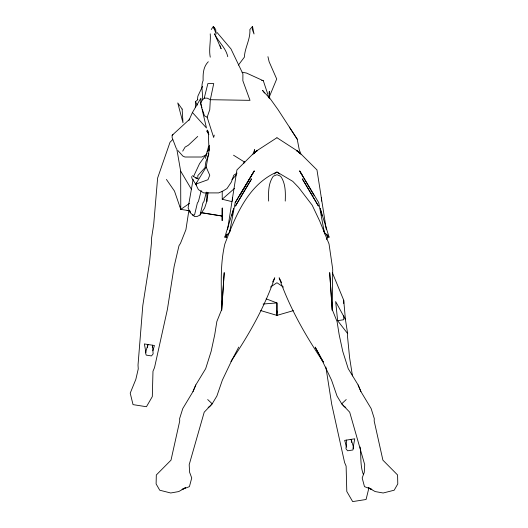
<?xml version="1.0" encoding="UTF-8"?>
<svg xmlns="http://www.w3.org/2000/svg" width="528" height="528" viewBox="0 0 528 528"><rect width="100%" height="100%" fill="white"/><g stroke="black" fill="none" stroke-linecap="round" stroke-linejoin="round"><path stroke-width="0.79" d="M231.752 201.584L222.222 199.241L222.222 191.195M332.31 310.345L332.713 269.207L329.03 243.943L319.658 220.935L312.173 205.174L298.584 187.42L292.756 181.348L277.068 172.055L279.668 174.022M206.897 192.199L206.758 201.59L204.673 207.926L200.059 215.028L196.997 216.546L194.522 216.546L190.179 212.718L188.12 207.926L193.109 179.408M276.982 313.157L276.883 310.926M189.816 119.064L172.154 135.274L172.108 137.544L176.2 148.269M201.914 107.844L200.699 103.323L200.858 98.195L192.436 112.517L206.468 127.987L200.699 103.323C204.983 96.327 199.802 87.879 203.128 80.48C202.943 73.702 203.221 66.865 208.296 61.736M232.472 201.082L232.551 197.789L236.94 169.917L252.496 154.42L257.519 150.328L256.45 151.576M332.356 272.692L343.728 300.267L345.418 319.46L347.642 333.597L347.503 336.316L349.582 357.548L352.466 375.923M237.052 173.072L233.759 175.243L231.389 181.995L227 188.555L222.75 191.156L218.645 192.905L203.669 192.905L198.376 189.578L195.723 184.153L206.184 167.072L209.015 150.856L209.332 145.286M221.707 310.345L224.215 272.6L221.714 309.415L216.85 321.512L214.718 334.798L211.134 351.397L205.676 368.676L195.802 384.938L192.977 391.604L182.761 408.586L179.619 418.579L179.725 420.988L171.006 460.159L156.314 474.982L156.116 483.925L159.733 490.215L170.722 492.994L178.741 491.561L185.645 487.661M346.559 440.081L345.979 448.767L347.642 450.8L352.895 449.975L353.608 447.572L351.14 439.362L351.655 442.398M252.496 26.4L252.292 29.403L254.034 33.977L252.496 26.4L249.876 29.535C250.529 39.277 244.807 47.599 244.372 57.169L238.412 65.076M190.179 212.718L190.318 211.101M152.321 347.53L152.546 345.22L153.127 353.899L151.463 355.931L146.21 355.113L145.497 352.704L147.965 344.5L147.451 347.53M254.483 151.186L254.674 149.576L252.985 154.163M208.435 146.876L205.399 158.393M269.009 93.588L269.339 91.291L269.742 98.696M208.105 192.647L206.758 201.59L206.705 199.987M231.898 215.563L233.673 208.547L224.816 237.131L226.36 237.376L226.868 234.142M227.627 229.297L232.551 197.789M352.968 448.424L354.75 438.801L344.665 440.385L346.645 447.11M224.816 237.131L229.581 232.327L235.165 202.679L254.225 170.98L239.765 195.565M200.059 215.028L202.917 202.963L203.96 201.485L206.336 192.179M214.249 135.095L213.668 137.471L207.154 117.216L209.768 109.639L210.335 99.7L213.728 83.563L207.874 83.563L204.237 98.149L202.29 100.115M368.887 488.004L366.076 499.495L352.664 501.6L346.797 491.476L346.117 466.079L344.599 462.548L331.716 404.276L325.862 367.006M226.36 237.376L227.152 234.26M201.201 190.628L198.429 201.485L197.386 202.963L194.528 215.028L192.377 215.028M229.581 232.327L230.452 229.198M152.902 350.75L154.44 345.517L144.355 343.933L145.992 352.757M208.943 153.826L205.861 161.951L205.036 167.633L197.828 175.6L197.828 178.754M269.669 96.004L276.698 79.002L269.128 61.736L267.94 56.674M192.977 391.604L195.802 384.938M254.483 153.325L255.13 151.859L276.883 137.762M188.793 120.674L192.436 112.517M193.67 176.213L199.525 163.7L207.134 153.12M243.527 163.614L244.484 161.568M202.534 86.315L197.861 96.169L197.465 99.634L197.861 99.634L195.485 101.713L195.334 107.653M231.865 360.188L222.341 380.18L216.883 396.04L212.197 403.801L209.497 406.732L208.105 407.332M326.469 239.494L327.545 237.376L327.162 234.953M272.626 281.965L274.751 277.801C264.317 307.791 248.629 335.234 230.947 361.449M231.884 360.155L238.742 347.087M182.708 151.153L185.09 147.101L188.252 145.292L197.723 136.442M254.225 170.98L235.165 202.679M211.253 29.535L213.338 26.4L215.681 29.403L216.15 33.977L213.338 26.4L214.414 29.489M253.612 153.773L255.13 151.859L257.519 150.328M196.792 182.945L195.723 184.153L196.621 185.236M231.944 179.738L236.306 174.834M172.663 139.597L170.016 142.263L157.615 178.055L153.688 224.591L151.463 238.729L151.602 241.448L149.523 262.68L142.798 305.547L138.019 365.092L138.263 368.9L135.841 379.348L130.218 393.142L133.03 404.626L146.441 406.732L152.308 396.607L152.988 371.21L154.506 367.679L167.396 309.415L174.121 266.541L178.979 245.744L180.503 243.289L185.922 229.654L188.846 210.652L180.774 209.385L174.471 191.07L166.426 179.441M207.101 151.305L209.279 149.239M346.216 399.544L341.708 403.801L344.401 406.732L345.8 407.332M172.154 135.274L172.946 134.534M222.222 199.241L234.472 188.437M274.237 174.022L276.837 172.055C247.843 184.727 235.382 216.341 224.875 243.943C219.648 265.815 221.628 288.13 221.595 310.345M180.226 206.224L180.774 209.385L189.453 203.425M270.455 287.074L276.949 282.737L283.45 287.074M185.605 487.608L182.048 489.436L189.42 486.638L191.73 477.965L189.625 472.336L189.189 464.706L204.204 412.196L212.197 403.801L207.689 399.544M206.567 154.763L201.736 157.014L184.925 157.014L182.813 156.031L177.936 150.579M293.304 310.655L276.949 315.388L260.687 310.57M207.154 117.216L204.481 115.83L202.316 109.349M322.007 215.563L320.232 208.547L329.089 237.131L327.545 237.376L326.753 234.26M345.418 319.46L335.656 301.534L337.643 320.681L343.754 319.717L343.748 315.665M263.102 304.009L277.015 302.933L276.949 315.388L276.883 302.933L266.158 298.828M204.237 98.149L207.181 98.149L210.335 99.7L250.015 100.346L242.854 80.738L242.906 73.834L230.987 48.939L217.087 32.512M197.294 178.754L195.281 177.52L197.921 178.754M189.506 210.771L187.117 210.382L189.552 210.778M200.68 212.573L222.222 216.058L200.937 212.626M242.108 72.25L246.424 73.022L263.307 80.738L269.082 98.083M261.703 80.342L263.307 80.738M368.3 487.608L371.857 489.436L364.485 486.638L362.175 477.965L364.28 472.336L364.716 464.706L349.701 412.196L341.708 403.801L337.022 396.04L331.564 380.18L322.04 360.188L315.157 347.087L323.393 362.056L322.04 360.188M368.254 487.661L375.157 491.561L383.183 492.994L394.172 490.215L397.782 483.925L397.584 474.982L382.899 460.159L374.18 420.988L374.286 418.579L371.144 408.586L360.928 391.604L358.103 384.938L348.229 368.676L342.764 351.397L339.187 334.798L337.055 321.512L332.191 309.415L329.69 272.6L332.198 310.345M192.377 175.745L196.073 178.002M233.528 155.212L243.758 161.581L244.82 162.829M297.455 151.576L296.38 150.328L298.775 151.859L300.293 153.773M277.022 137.762L298.775 151.859L299.422 153.325M296.38 150.328L301.402 154.42L316.965 169.917L326.278 229.297M329.089 237.131L324.324 232.327L323.453 229.198M207.814 131.954L206.771 130.852L208.857 134.64L207.491 130.086L208.369 133.551L209.015 150.856M337.643 320.681L347.642 333.597M264.528 93.06L262.594 90.407L270.798 99.535L278.058 109.685L297.218 139.174L299.231 149.576L300.92 154.163M289.351 127.09L297.218 139.174M314.14 195.565L299.68 170.98L318.74 202.679L324.641 233.944M299.68 170.98L302.485 175.679M176.741 148.685L180.662 171.125L191.42 189.295M322.014 360.155C304.755 334.29 289.423 307.289 279.154 277.801L281.629 282.658M195.485 101.713L197.32 105.112M206.184 167.072L209.761 175.243L207.946 179.738L195.723 184.153L191.987 178.418L191.578 176.609M358.103 384.938L360.928 391.604M227.753 56.674C225.859 47.718 218.308 41.943 214.546 33.818L221.14 48.781L220.064 45.692M363.264 474.217C360.004 465.432 361.317 456.113 360.116 446.978M321.354 197.789L321.433 201.082M180.662 171.125L180.774 209.385M343.728 300.267L343.735 303.508M285.245 201.082C285.542 192.674 285.721 183.421 280.625 176.227L276.949 174.715L273.28 176.227C268.178 183.421 268.363 192.674 268.66 201.082M210.23 33.818C210.916 41.639 208.685 49.408 210.256 57.169M222.222 208.065L222.156 220.519L222.222 208.065M236.372 204.376L235.455 206.131L251.592 178.873L236.372 204.376M182.14 109.072L177.751 102.92L182.985 122.78L182.14 109.072M317.533 204.376L302.306 178.873L318.45 206.131L317.533 204.376"/></g></svg>
